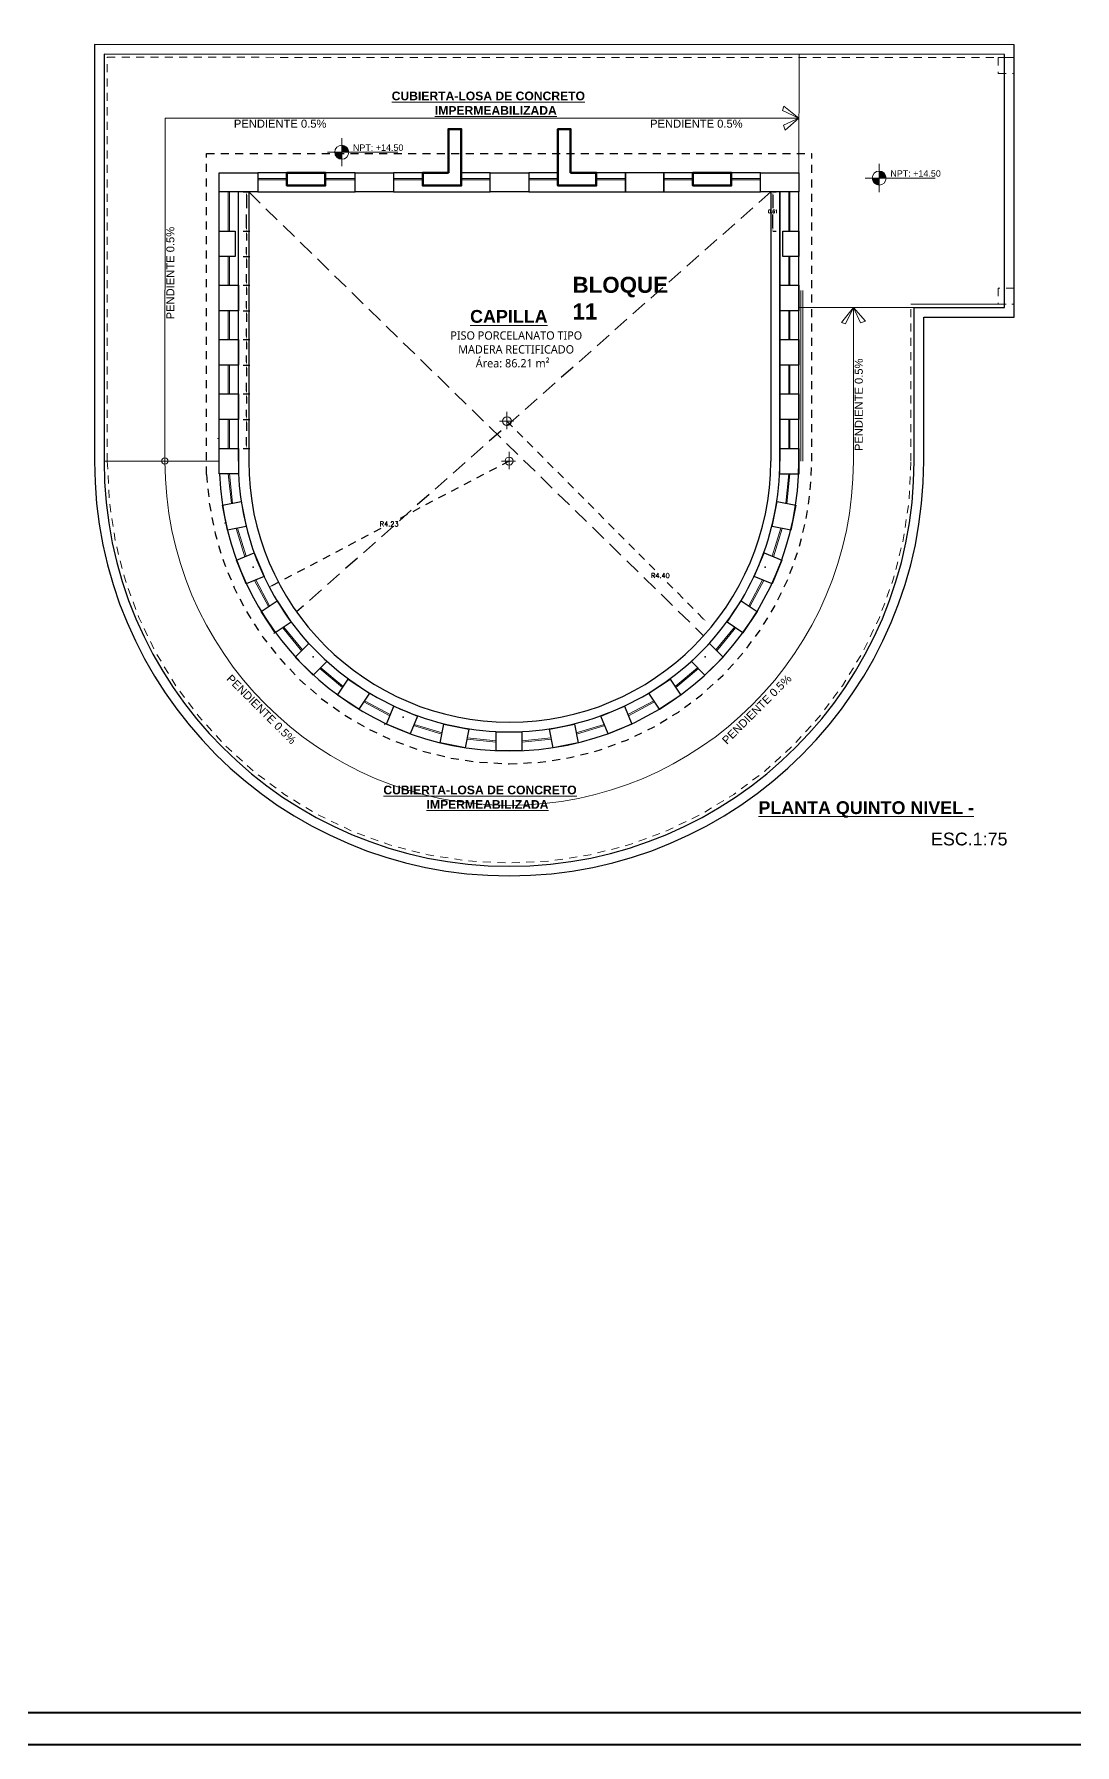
# Model space of a CAD drawing. Header units: metres. Extents: x 44 to 146, y 191 to 279.
# Drawn here: x 64.12 to 80.38, y 233.84 to 260.56 of the extents above; entities that cross this region are included whole.
import ezdxf

# ---------------------------------------------------------------- set-up
doc = ezdxf.new("R2010")
doc.units = ezdxf.units.M
doc.linetypes.add('DASHED2', pattern=[0.375, 0.25, -0.125])
doc.linetypes.add('HIDDEN2', pattern=[0.1875, 0.125, -0.0625])
doc.layers.add('Annotation - Text_Pen_No__167', color=7, linetype='Continuous', lineweight=13, true_color=0x6a6a6a)
doc.layers.add('Dimensioning - General_Pen_No__167', color=7, linetype='Continuous', lineweight=13, true_color=0x6a6a6a)
for name, color, linetype, lineweight in [('GRAFO01', 7, 'Continuous', 0), ('letras sr', 7, 'Continuous', 5), ('linea 001', 252, 'Continuous', 0), ('Muros el', 7, 'Continuous', 50), ('Proyeccciones', 1, 'DASHED2', 18), ('TEXTO 100', 7, 'Continuous', 20), ('VENTANA', 141, 'Continuous', 0)]:
    doc.layers.add(name, color=color, linetype=linetype, lineweight=lineweight)
doc.styles.add('01COTAS', font='romans.shx')
doc.styles.add('GENERATED_STYLE_1', font='arialbd.ttf')
doc.styles.add('Santa Rosa 1 50', font='trebuc.ttf')
doc.dimstyles.new('DIM-25-CORTE', dxfattribs={"dimscale": 0.025, "dimtxt": 2, "dimasz": 2, "dimexe": 2, "dimexo": 2, "dimgap": 1, "dimtad": 1, "dimtih": 1, "dimtoh": 1, "dimzin": 1, "dimdsep": 46, "dimtxsty": '01COTAS', "dimcen": 25, "dimclrd": 9, "dimclre": 9, "dimclrt": 7, "dimadec": 0, "dimazin": 0, "dimtfac": 1, "dimtix": 1, "dimtmove": 2, "dimatfit": 3, "dimfxl": 2, "dimfxlon": 1, "dimtolj": 1, "dimtzin": 0, "dimarcsym": 0})

# ---------------------------------------------------------------- blocks, each defined once
blk = doc.blocks.new('*U155')
at = {"color": 3, "lineweight": 30}
blk.add_lwpolyline([(0.15, -0.2), (-0.15, -0.2), (-0.15, 0.2), (0.15, 0.2), (0.15, -0.2)], dxfattribs=at)
blk = doc.blocks.new('*U156')
at = {"color": 0, "linetype": 'ByBlock', "lineweight": -2, "transparency": 16777216}
blk.add_blockref('*U155', (69.139, 267.452), dxfattribs=at)
for p, rotation in [((77.895, 267.451), 179.9520000000052), ((69.224, 266.598), 11.24699999999995), ((77.811, 266.597), 168.704999999999), ((69.473, 265.777), 22.49399999999986), ((77.562, 265.776), 157.4579999999991), ((69.878, 265.02), 33.74099999999988), ((77.157, 265.02), 146.2109999999992), ((70.422, 264.357), 44.98799999999987), ((76.612, 264.357), 134.9639999999992), ((71.086, 263.813), 56.23499999999976), ((75.949, 263.813), 123.7169999999993), ((71.842, 263.408), 67.48199999999966), ((75.192, 263.408), 112.4699999999994), ((72.663, 263.159), 78.72899999999957), ((73.517, 263.075), 89.97599999999949), ((74.371, 263.159), 101.2229999999994)]:
    blk.add_blockref('*U155', p, dxfattribs=dict(at, rotation=rotation))
blk = doc.blocks.new('*D157')
at = {"color": 9, "lineweight": -2, "transparency": 16777216}
for p, q in [((75.665, 258.093), (75.715, 258.093)), ((75.665, 258.043), (75.665, 257.838)), ((75.665, 257.532), (75.665, 257.738)), ((75.665, 257.482), (75.715, 257.482))]:
    blk.add_line(p, q, dxfattribs=at)
at = {"color": 9, "lineweight": 80, "transparency": 16777216}
for points in [[(75.656, 258.043), (75.673, 258.043), (75.665, 258.093)], [(75.656, 257.532), (75.673, 257.532), (75.665, 257.482)]]:
    blk.add_solid(points, dxfattribs=at)
at = {"layer": 'Defpoints', "color": 0, "lineweight": 80, "transparency": 16777216}
for p in [(75.658, 258.093), (75.665, 258.093), (75.658, 257.482)]:
    blk.add_point(p, dxfattribs=at)
at = {"color": 7, "transparency": 16777216, "insert": (75.665, 257.788), "char_height": 0.05, "attachment_point": 5, "style": '01COTAS'}
blk.add_mtext('\\A1;0.61', dxfattribs=at)
blk = doc.blocks.new('*D158')
at = {"color": 9, "linetype": 'HIDDEN2', "lineweight": -2, "transparency": 16777216}
for p, q in [((71.51, 254.512), (73.845, 252.164)), ((74.578, 251.426), (73.969, 252.039))]:
    blk.add_line(p, q, dxfattribs=at)
at = {"color": 9, "linetype": 'HIDDEN2', "lineweight": 80, "transparency": 16777216}
blk.add_solid([(74.584, 251.432), (74.572, 251.42), (74.614, 251.391)], dxfattribs=at)
at = {"layer": 'Defpoints', "color": 0, "linetype": 'HIDDEN2', "lineweight": 80, "transparency": 16777216}
for p in [(71.51, 254.512), (74.614, 251.391)]:
    blk.add_point(p, dxfattribs=at)
at = {"color": 7, "linetype": 'HIDDEN2', "transparency": 16777216, "insert": (73.907, 252.101), "char_height": 0.075, "attachment_point": 5, "style": '01COTAS'}
blk.add_mtext('\\A1;R4.40', dxfattribs=at)
blk = doc.blocks.new('*D159')
at = {"color": 9, "linetype": 'HIDDEN2', "lineweight": -2, "transparency": 16777216}
for p, q in [((71.544, 253.889), (69.79, 252.968)), ((67.841, 251.945), (69.551, 252.843))]:
    blk.add_line(p, q, dxfattribs=at)
at = {"color": 9, "linetype": 'HIDDEN2', "lineweight": 80, "transparency": 16777216}
blk.add_solid([(67.837, 251.953), (67.845, 251.938), (67.797, 251.922)], dxfattribs=at)
at = {"layer": 'Defpoints', "color": 0, "linetype": 'HIDDEN2', "lineweight": 80, "transparency": 16777216}
for p in [(71.544, 253.889), (67.797, 251.922)]:
    blk.add_point(p, dxfattribs=at)
at = {"color": 7, "linetype": 'HIDDEN2', "transparency": 16777216, "insert": (69.67, 252.906), "char_height": 0.075, "attachment_point": 5, "style": '01COTAS'}
blk.add_mtext('\\A1;R4.23', dxfattribs=at)

msp = doc.modelspace()

# ---------------------------------------------------------------- hatches: boundary and pattern name
at = {"layer": 'Dimensioning - General_Pen_No__167', "linetype": 'Continuous', "lineweight": 13, "true_color": 0x6a6a6a}
for points in [[(68.929, 258.713), (68.819, 258.713), (68.827, 258.671), (68.851, 258.635), (68.887, 258.611), (68.929, 258.603)], [(68.929, 258.713), (69.039, 258.713), (69.03, 258.755), (69.007, 258.791), (68.971, 258.815), (68.929, 258.823)]]:
    msp.add_hatch(color=251, dxfattribs=at).paths.add_polyline_path(points)
at = {"layer": 'TEXTO 100', "linetype": 'Continuous', "lineweight": 13}
for points in [[(77.325, 258.309), (77.435, 258.309), (77.426, 258.351), (77.402, 258.387), (77.367, 258.41), (77.325, 258.419)], [(77.325, 258.309), (77.215, 258.309), (77.223, 258.267), (77.247, 258.231), (77.282, 258.207), (77.325, 258.199)]]:
    msp.add_hatch(color=256, dxfattribs=at).paths.add_polyline_path(points)

# ---------------------------------------------------------------- linework, layer by layer
at = {"linetype": 'HIDDEN2'}
for p, q in [((66.816, 253.679), (66.816, 258.693)), ((66.816, 258.693), (76.272, 258.693)), ((76.272, 253.889), (76.272, 258.693))]:
    msp.add_line(p, q, dxfattribs=at)
for p, q in [((67.016, 253.889), (67.016, 258.293)), ((67.316, 253.889), (67.316, 258.093)), ((76.072, 253.889), (76.072, 258.093))]:
    msp.add_line(p, q)
at = {"color": 9}
for p, q in [((67.391, 258.093), (67.491, 258.093)), ((67.441, 258.043), (67.441, 257.838)), ((67.441, 257.532), (67.441, 257.738)), ((67.391, 257.482), (67.491, 257.482)), ((67.391, 257.482), (67.491, 257.482)), ((67.441, 257.432), (67.441, 257.332)), ((67.391, 257.082), (67.491, 257.082)), ((67.391, 257.082), (67.491, 257.082)), ((67.441, 257.132), (67.441, 257.232)), ((67.441, 257.032), (67.441, 256.909)), ((67.441, 256.686), (67.441, 256.809)), ((67.391, 256.636), (67.491, 256.636)), ((67.391, 256.636), (67.491, 256.636)), ((67.441, 256.586), (67.441, 256.486)), ((67.391, 256.236), (67.491, 256.236)), ((67.391, 256.236), (67.491, 256.236)), ((67.441, 256.286), (67.441, 256.386)), ((67.441, 256.186), (67.441, 256.062)), ((67.441, 255.838), (67.441, 255.962)), ((67.391, 255.788), (67.491, 255.788)), ((67.391, 255.788), (67.491, 255.788)), ((67.441, 255.738), (67.441, 255.638)), ((67.441, 255.438), (67.441, 255.538)), ((67.391, 255.388), (67.491, 255.388)), ((67.391, 255.388), (67.491, 255.388)), ((67.441, 255.338), (67.441, 255.213)), ((67.391, 254.938), (67.491, 254.938)), ((67.391, 254.938), (67.491, 254.938)), ((67.441, 254.988), (67.441, 255.113)), ((67.441, 254.888), (67.441, 254.788)), ((67.441, 254.588), (67.441, 254.688)), ((67.391, 254.538), (67.491, 254.538)), ((67.391, 254.538), (67.491, 254.538)), ((67.441, 254.488), (67.441, 254.363)), ((67.391, 254.088), (67.491, 254.088)), ((67.441, 254.138), (67.441, 254.263))]:
    msp.add_line(p, q, dxfattribs=at)
at = {"color": 1, "linetype": 'DASHED2'}
for p, q in [((67.475, 258.093), (74.583, 251.16)), ((75.631, 258.093), (68.224, 251.534))]:
    msp.add_line(p, q, dxfattribs=at)
at = {"color": 1}
for p, q in [((67.475, 258.093), (67.475, 253.889)), ((75.631, 258.093), (75.631, 253.889)), ((75.772, 258.093), (75.772, 253.889))]:
    msp.add_line(p, q, dxfattribs=at)
at = {"color": 7, "lineweight": 40}
msp.add_lwpolyline([(44.219, 278.839), (104.219, 278.839), (104.219, 233.839), (44.219, 233.839), (44.219, 278.839)], dxfattribs=at)
msp.add_lwpolyline([(44.719, 278.339), (103.719, 278.339), (103.719, 234.339), (44.719, 234.339)], close=True, dxfattribs=at)
for points in [[(78.022, 253.889), (78.022, 256.138), (79.435, 256.138), (79.435, 260.39), (65.066, 260.396), (65.066, 253.889)], [(77.872, 253.889), (77.872, 256.288), (79.285, 256.288), (79.285, 260.241), (65.216, 260.246), (65.216, 253.889)], [(70.595, 258.393), (69.74, 258.393), (69.74, 258.093), (71.25, 258.093), (71.25, 258.393), (70.795, 258.393)], [(72.305, 258.393), (71.85, 258.393), (71.85, 258.093), (73.36, 258.093), (73.36, 258.393), (72.505, 258.393)]]:
    msp.add_lwpolyline(points)
at = {"color": 251, "linetype": 'HIDDEN2', "lineweight": 0, "true_color": 0x636466}
for points in [[(65.266, 253.889), (65.266, 260.196), (79.435, 260.19)], [(77.822, 253.889), (77.822, 256.338), (79.435, 256.338)], [(79.185, 256.338), (77.822, 256.338)]]:
    msp.add_lwpolyline(points, dxfattribs=at)
for points in [[(79.435, 259.941), (79.435, 260.191), (79.185, 260.191), (79.185, 259.941)], [(79.435, 256.338), (79.435, 256.588), (79.185, 256.588), (79.185, 256.338)]]:
    msp.add_lwpolyline(points, close=True, dxfattribs=at)
at = {"color": 3, "lineweight": 30}
for points in [[(67.016, 258.093), (67.016, 258.393), (67.617, 258.393), (67.617, 258.093), (67.016, 258.093)], [(69.14, 258.093), (69.14, 258.393), (69.74, 258.393), (69.74, 258.093), (69.14, 258.093)], [(71.25, 258.093), (71.25, 258.393), (71.85, 258.393), (71.85, 258.093), (71.25, 258.093)], [(73.96, 258.093), (73.96, 258.393), (73.36, 258.393), (73.36, 258.093), (73.96, 258.093)], [(75.47, 258.093), (75.47, 258.393), (76.072, 258.393), (76.072, 258.093), (75.47, 258.093)], [(67.316, 256.236), (67.016, 256.236), (67.016, 256.636), (67.316, 256.636), (67.316, 256.236)], [(76.072, 256.235), (75.772, 256.235), (75.772, 256.635), (76.072, 256.635), (76.072, 256.235)], [(67.316, 255.388), (67.016, 255.388), (67.016, 255.788), (67.316, 255.788), (67.316, 255.388)], [(76.072, 255.387), (75.772, 255.387), (75.772, 255.787), (76.072, 255.787), (76.072, 255.387)], [(67.316, 254.538), (67.016, 254.538), (67.016, 254.938), (67.316, 254.938), (67.316, 254.538)], [(76.072, 254.537), (75.772, 254.537), (75.772, 254.937), (76.072, 254.937), (76.072, 254.537)]]:
    msp.add_lwpolyline(points, dxfattribs=at)
for points in [[(67.617, 258.393), (67.617, 258.093), (69.14, 258.093), (69.14, 258.393)], [(73.96, 258.393), (73.96, 258.093), (75.47, 258.093), (75.47, 258.393)]]:
    msp.add_lwpolyline(points, close=True)
msp.add_lwpolyline([(68.581, 250.874, 0.196655), (71.544, 249.661, 0.414214), (75.772, 253.889), (75.772, 258.093)], format="xyb")
at = {"lineweight": 30}
for points in [[(67.266, 257.082), (67.016, 257.082), (67.016, 257.482), (67.266, 257.482), (67.266, 257.082)], [(76.072, 257.082), (75.822, 257.082), (75.822, 257.482), (76.072, 257.482), (76.072, 257.082)]]:
    msp.add_lwpolyline(points, dxfattribs=at)
for radius, start, end in [(6.478, 180, 0), (6.328, 180, 0), (4.528, 270, 0), (4.528, 182.5515, 270), (4.233, 182.6573, 222.3602)]:
    msp.add_arc((71.544, 253.889), radius, start, end)
at = {"color": 251, "linetype": 'HIDDEN2', "lineweight": 0, "true_color": 0x636466}
msp.add_arc((71.544, 253.889), 6.278, 180, 0, dxfattribs=at)
at = {"color": 1}
msp.add_arc((71.553, 253.889), 4.078, 180, 0, dxfattribs=at)
at = {"linetype": 'HIDDEN2'}
for centre, radius, start, end in [((71.544, 253.889), 4.728, 270, 0), ((71.548, 253.898), 4.736, 182.6493, 269.959)]:
    msp.add_arc(centre, radius, start, end, dxfattribs=at)
for p in [(67.546, 252.233), (75.543, 252.233), (68.484, 250.829), (74.605, 250.829), (69.888, 249.891)]:
    msp.add_point(p)
at = {"color": 9}
for points in [[(67.432, 258.043), (67.449, 258.043), (67.441, 258.093)], [(67.432, 257.532), (67.449, 257.532), (67.441, 257.482)], [(67.432, 257.432), (67.449, 257.432), (67.441, 257.482)], [(67.432, 257.132), (67.449, 257.132), (67.441, 257.082)], [(67.432, 257.032), (67.449, 257.032), (67.441, 257.082)], [(67.432, 256.686), (67.449, 256.686), (67.441, 256.636)], [(67.432, 256.586), (67.449, 256.586), (67.441, 256.636)], [(67.432, 256.286), (67.449, 256.286), (67.441, 256.236)], [(67.432, 256.186), (67.449, 256.186), (67.441, 256.236)], [(67.432, 255.838), (67.449, 255.838), (67.441, 255.788)], [(67.432, 255.738), (67.449, 255.738), (67.441, 255.788)], [(67.432, 255.438), (67.449, 255.438), (67.441, 255.388)], [(67.432, 255.338), (67.449, 255.338), (67.441, 255.388)], [(67.432, 254.988), (67.449, 254.988), (67.441, 254.938)], [(67.432, 254.888), (67.449, 254.888), (67.441, 254.938)], [(67.432, 254.588), (67.449, 254.588), (67.441, 254.538)], [(67.432, 254.488), (67.449, 254.488), (67.441, 254.538)], [(67.432, 254.138), (67.449, 254.138), (67.441, 254.088)]]:
    msp.add_solid(points, dxfattribs=at)
at = {"layer": 'Dimensioning - General_Pen_No__167', "color": 251, "linetype": 'Continuous', "lineweight": 13, "true_color": 0x6a6a6a}
for p, q in [((68.929, 258.493), (68.929, 258.933)), ((68.709, 258.713), (69.803, 258.713))]:
    msp.add_line(p, q, dxfattribs=at)
msp.add_circle((68.929, 258.713), 0.11, dxfattribs=at)
at = {"layer": 'GRAFO01', "color": 251, "linetype": 'DASHED2', "lineweight": 9, "ltscale": 0.4}
msp.add_lwpolyline([(79.185, 260.193), (79.185, 260.193)], dxfattribs=at)
at = {"layer": 'linea 001'}
for p, q in [((76.072, 258.393), (76.073, 260.242)), ((66.166, 253.889), (66.168, 259.243)), ((66.168, 259.243), (76.072, 259.243)), ((76.102, 253.889), (76.102, 256.555)), ((76.132, 253.889), (76.132, 256.555)), ((77.872, 256.288), (76.072, 256.288)), ((76.922, 253.889), (76.923, 256.288)), ((65.216, 253.889), (67.016, 253.889))]:
    msp.add_line(p, q, dxfattribs=at)
for points in [[(76.072, 259.243), (75.835, 259.433), (75.814, 259.367), (76.072, 259.243), (75.858, 259.057), (75.832, 259.134), (76.072, 259.243)], [(76.923, 256.288), (76.734, 256.051), (76.8, 256.03), (76.923, 256.288), (77.11, 256.074), (77.033, 256.047), (76.923, 256.288)]]:
    msp.add_lwpolyline(points, dxfattribs=at)
msp.add_circle((66.165, 253.89), 0.0488, dxfattribs=at)
msp.add_arc((71.544, 253.889), 5.378, 180, 0, dxfattribs=at)
at = {"layer": 'Muros el', "ltscale": 0.05}
for points in [[(70.795, 258.393), (70.795, 259.073), (70.595, 259.073), (70.595, 258.393)], [(72.505, 258.393), (72.505, 259.073), (72.305, 259.073), (72.305, 258.393)], [(70.595, 258.393), (70.195, 258.393), (70.195, 258.193), (70.795, 258.193), (70.795, 258.393)], [(72.305, 258.393), (72.305, 258.193), (72.905, 258.193), (72.905, 258.393), (72.505, 258.393)]]:
    msp.add_lwpolyline(points, dxfattribs=at)
for points in [[(68.072, 258.393), (68.072, 258.193), (68.672, 258.193), (68.672, 258.393)], [(74.415, 258.393), (74.415, 258.193), (75.015, 258.193), (75.015, 258.393)]]:
    msp.add_lwpolyline(points, close=True, dxfattribs=at)
at = {"layer": 'Proyeccciones', "linetype": 'DASHED2', "lineweight": 9, "ltscale": 0.4}
for p, q in [((67.016, 254.24), (66.986, 254.242)), ((67.091, 252.918), (67.12, 252.925)), ((67.891, 251.215), (67.867, 251.197)), ((69.61, 249.795), (69.597, 249.768))]:
    msp.add_line(p, q, dxfattribs=at)
at = {"layer": 'TEXTO 100', "linetype": 'Continuous', "lineweight": 13}
for p, q in [((77.325, 258.089), (77.325, 258.529)), ((77.105, 258.309), (78.199, 258.309))]:
    msp.add_line(p, q, dxfattribs=at)
msp.add_circle((77.325, 258.309), 0.11, dxfattribs=at)
at = {"layer": 'VENTANA'}
for p, q in [((67.156, 258.093), (67.156, 257.482)), ((67.176, 258.093), (67.176, 257.482)), ((67.617, 258.303), (68.072, 258.303)), ((67.617, 258.283), (68.072, 258.283)), ((68.672, 258.303), (69.14, 258.303)), ((68.672, 258.283), (69.14, 258.283)), ((69.74, 258.303), (70.195, 258.303)), ((69.74, 258.283), (70.195, 258.283)), ((70.795, 258.303), (71.25, 258.303)), ((70.795, 258.283), (71.25, 258.283)), ((71.85, 258.303), (72.305, 258.303)), ((71.85, 258.283), (72.305, 258.283)), ((72.905, 258.303), (73.36, 258.303)), ((72.905, 258.283), (73.36, 258.283)), ((73.96, 258.303), (74.415, 258.303)), ((73.96, 258.283), (74.415, 258.283)), ((75.015, 258.303), (75.47, 258.303)), ((75.015, 258.283), (75.47, 258.283)), ((75.912, 258.093), (75.912, 257.482)), ((75.932, 258.093), (75.932, 257.482)), ((67.156, 257.082), (67.156, 256.633)), ((67.176, 257.082), (67.176, 256.633)), ((75.912, 257.082), (75.912, 256.633)), ((75.932, 257.082), (75.932, 256.633)), ((67.156, 256.236), (67.156, 255.788)), ((67.176, 256.236), (67.176, 255.788)), ((75.912, 256.236), (75.912, 255.788)), ((75.932, 256.236), (75.932, 255.788)), ((67.156, 255.388), (67.156, 254.939)), ((67.176, 255.388), (67.176, 254.939)), ((75.912, 255.388), (75.912, 254.939)), ((75.932, 255.388), (75.932, 254.939)), ((71.51, 254.658), (71.51, 254.387)), ((67.156, 254.538), (67.156, 254.089)), ((67.176, 254.538), (67.176, 254.089)), ((71.391, 254.512), (71.611, 254.512)), ((75.912, 254.538), (75.912, 254.089)), ((75.932, 254.538), (75.932, 254.089)), ((71.426, 253.889), (71.645, 253.889)), ((71.544, 254.034), (71.544, 253.764)), ((67.156, 253.688), (67.206, 253.229)), ((67.176, 253.688), (67.222, 253.232)), ((75.912, 253.688), (75.867, 253.232)), ((75.932, 253.688), (75.883, 253.229)), ((67.28, 252.836), (67.416, 252.394)), ((67.3, 252.84), (67.434, 252.402)), ((75.789, 252.84), (75.654, 252.402)), ((75.808, 252.836), (75.673, 252.394)), ((67.567, 252.024), (67.785, 251.617)), ((67.586, 252.032), (67.802, 251.628)), ((75.503, 252.032), (75.287, 251.628)), ((75.521, 252.024), (75.303, 251.617)), ((68.007, 251.284), (68.3, 250.927)), ((68.024, 251.295), (68.315, 250.942)), ((75.064, 251.295), (74.773, 250.942)), ((75.081, 251.284), (74.788, 250.927)), ((68.587, 250.648), (68.941, 250.352)), ((68.601, 250.662), (68.952, 250.368)), ((74.488, 250.662), (74.137, 250.368)), ((74.502, 250.648), (74.148, 250.352)), ((69.273, 250.129), (69.68, 249.912)), ((69.284, 250.146), (69.688, 249.93)), ((73.804, 250.146), (73.4, 249.93)), ((73.816, 250.129), (73.408, 249.912)), ((70.05, 249.759), (70.492, 249.625)), ((70.058, 249.777), (70.496, 249.644)), ((70.884, 249.546), (71.344, 249.501)), ((70.888, 249.566), (71.344, 249.521)), ((72.2, 249.566), (71.745, 249.521)), ((72.204, 249.546), (71.745, 249.501)), ((73.031, 249.777), (72.593, 249.644)), ((73.039, 249.759), (72.597, 249.625))]:
    msp.add_line(p, q, dxfattribs=at)
for centre, radius in [((71.51, 254.512), 0.0691), ((71.544, 253.889), 0.0634)]:
    msp.add_circle(centre, radius, dxfattribs=at)

# ---------------------------------------------------------------- block references
msp.add_blockref('*U156', (-1.973, -13.564))

# ---------------------------------------------------------------- texts
at = {"layer": 'Annotation - Text_Pen_No__167', "color": 251, "linetype": 'Continuous', "lineweight": 13, "true_color": 0x6a6a6a, "char_height": 0.125, "attachment_point": 2, "style": 'GENERATED_STYLE_1'}
for insert in [(67.967, 259.221), (74.469, 259.221)]:
    msp.add_mtext('\\A1;{\\fArial|b0|i0|c0|p34;PENDIENTE 0.5%}', dxfattribs=dict(at, insert=insert))
for insert, rotation in [((66.189, 256.825), 90), ((76.944, 254.768), 90), ((67.719, 250.056), 315), ((75.369, 250.056), 45)]:
    msp.add_mtext('\\A1;{\\fArial|b0|i0|c0|p34;PENDIENTE 0.5%}', dxfattribs=dict(at, insert=insert, rotation=rotation))
at = {"layer": 'Dimensioning - General_Pen_No__167', "color": 251, "lineweight": 13, "true_color": 0x6a6a6a, "insert": (69.104, 258.733), "char_height": 0.1, "attachment_point": 7, "style": 'GENERATED_STYLE_1'}
msp.add_mtext('\\A1;{\\fArial|b0|i0|c0|p34;NPT: +14.50}', dxfattribs=at)
at = {"layer": 'letras sr', "attachment_point": 1, "style": 'Santa Rosa 1 50'}
for s, width, gutter_width, heights, insert, char_height in [('\\pi0.26936;{\\fSwis721 Ex BT|b1|i0|c0|p34;\\H0.95694x;\\LCUBIERTA-LOSA DE CONCRETO \\P\\pi0.94414;IMPERMEABILIZADA }', 4.12152, 0.339, [0], (69.44, 259.66), 0.14169), ('\\pi0.47307;{\\fSwis721 Ex BT|b1|i0|c0|p34;\\H0.95694x;\\LCAPILLA\\P\\pi0.16382;\\fTrebuchet MS|b0|i0|c0|p34;\\H0.65x;\\lPISO PORCELANATO TIPO \\P\\pi0.28677;MADERA RECTIFICADO\\P\\pi0.56108;Área: 86.21 m²}', 2.31721, 0.5, [0], (70.461, 256.249), 0.209), ('\\pi0.26936;{\\fSwis721 Ex BT|b1|i0|c0|p34;\\H0.95694x;\\LCUBIERTA-LOSA DE CONCRETO \\P\\pi0.94414;IMPERMEABILIZADA }', 4.12152, 0.339, [0], (69.31, 248.82), 0.14169), ('\\pi0.7197;{\\fSwis721 Ex BT|b1|i0|c0|p34;\\H0.95694x;\\LPLANTA QUINTO NIVEL - }', 5.36842, 0.5, [2.095], (74.719, 248.576), 0.209), ('{\\fSwis721 Ex BT|b0|i0|c0|p34;\\H0.95694x;ESC.1:75}', 3.87791, 0.5, [0.291], (78.135, 248.086), 0.209)]:
    msp.add_mtext_dynamic_manual_height_columns(s, width=width, gutter_width=gutter_width, heights=heights, dxfattribs=dict(at, insert=insert, char_height=char_height))
at = {"layer": 'letras sr'}
note = msp.add_mtext_dynamic_manual_height_columns('{\\fSwis721 Ex BT|b1|i0|c0|p34;BLOQUE }', width=1.1757, gutter_width=0.747, heights=[0.00685, 0.23], dxfattribs=dict(at, insert=(70.611, 256.767), char_height=0.25, attachment_point=1, style='Santa Rosa 1 50'))
for column, words in zip(note.columns.linked_columns, ['{\\fSwis721 Ex BT|b1|i0|c0|p34;11}']):
    column.text = words
at = {"layer": 'TEXTO 100', "lineweight": 13, "insert": (77.5, 258.329), "char_height": 0.1, "attachment_point": 7, "style": 'GENERATED_STYLE_1'}
msp.add_mtext('\\A1;{\\fArial|b0|i0|c0|p34;NPT: +14.50}', dxfattribs=at)

# ---------------------------------------------------------------- dimensions: what is measured, and where the dimension line sits
dim = msp.add_aligned_dim(p1=(75.658, 257.482), p2=(75.658, 258.093), distance=-0.007, dimstyle='DIM-25-CORTE')
dim.commit()
dim.dimension.update_dxf_attribs({"geometry": '*D157', "text_midpoint": (75.665, 257.788)})
at = {"color": 4, "linetype": 'HIDDEN2'}
for center, mpoint, picture, middle in [((71.51, 254.512), (74.614, 251.391), '*D158', (73.907, 252.101)), ((71.544, 253.889), (67.797, 251.922), '*D159', (69.67, 252.906))]:
    dim = msp.add_radius_dim(center=center, mpoint=mpoint, dimstyle='DIM-25-CORTE', override={"dimtxt": 3}, dxfattribs=at)
    dim.commit()
    dim.dimension.update_dxf_attribs({"geometry": picture, "text_midpoint": middle, "dimtype": 164})

doc.saveas('drawing.dxf')
